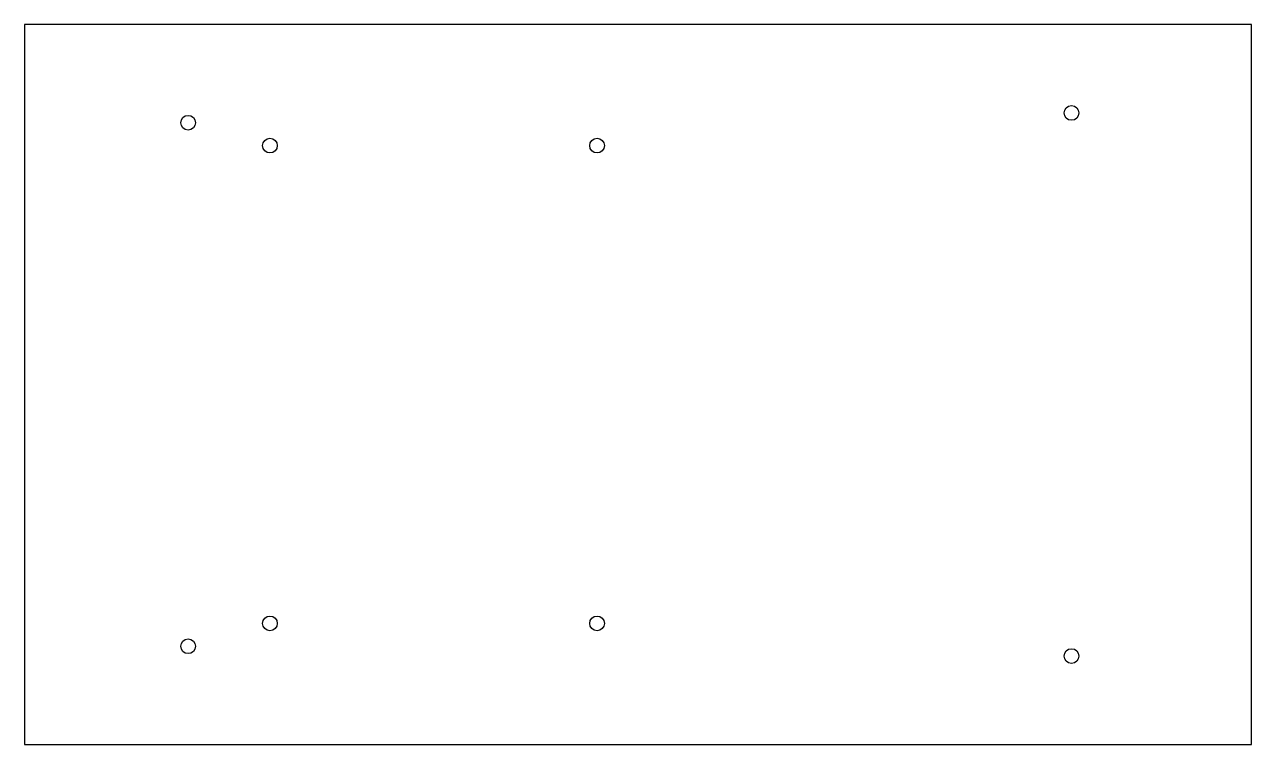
# Model space of a CAD drawing. Header units: millimetres. Extents: x 0 to 375, y 0 to 220.
import ezdxf

# ---------------------------------------------------------------- set-up
doc = ezdxf.new("R2010")
doc.units = ezdxf.units.MM

msp = doc.modelspace()

# ---------------------------------------------------------------- linework, layer by layer
at = {"layer": 'CORTE'}
msp.add_lwpolyline([(0, 0), (375, 0), (375, 220), (0, 220)], close=True, dxfattribs=at)
for centre in [(320, 193), (50, 190), (75, 183), (175, 183), (75, 37), (175, 37), (50, 30), (320, 27)]:
    msp.add_circle(centre, 2.25, dxfattribs=at)

doc.saveas('drawing.dxf')
